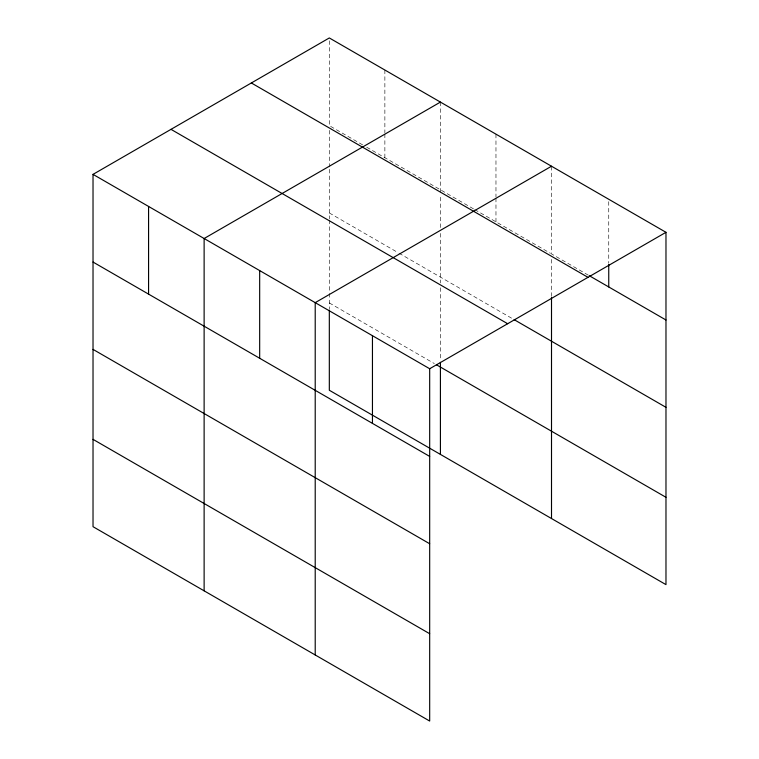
<?xml version="1.0" encoding="UTF-8"?>
<svg xmlns="http://www.w3.org/2000/svg" width="759" height="759" viewBox="0 0 759 759"><rect width="100%" height="100%" fill="white"/><g stroke="black" fill="none" stroke-linecap="round" stroke-linejoin="round"><path stroke-width="0.57" stroke-dasharray="3.79 2.85" d="M440.419 227.539L440.419 194.494M551.508 296.399L551.508 258.629M362.65 144.874L329.321 125.633L329.321 40.322M366.692 147.208L473.749 209.01M474.754 209.598L550.503 253.326M588.301 275.156L551.508 253.914L551.508 166.23M329.321 212.956L398.001 252.605M399.006 253.193L512.126 318.495M329.321 302.936L434.357 363.57M608.746 201.638L608.746 263.259M495.969 134.163L495.969 196.96M495.969 198.146L495.969 221.837M440.419 102.095L440.419 193.308M440.419 233.43L440.419 283.022M440.419 287.756L440.419 359.975M384.87 70.018L384.87 132.816M384.87 134.001L384.87 157.701M329.321 130.349L329.321 166.933M329.321 169.295L329.321 218.877M329.321 220.063L329.321 292.281M329.321 293.458L329.321 308.837"/><path stroke-width="1.14" d="M93.025 174.371L429.679 368.741L429.679 721.05L93.025 526.689L93.025 174.371L329.321 37.95L665.975 232.311L665.975 584.629L329.321 390.259L329.321 310.014M440.419 102.095L204.124 238.516L204.124 590.825M551.508 166.23L315.213 302.651L315.213 654.97M429.679 368.741L665.975 232.311M589.326 275.745L665.975 319.994M251.343 82.968L587.997 277.339M514.147 319.662L665.975 407.327M171.003 129.353L507.657 323.723M436.378 364.737L665.975 497.297M93.025 262.054L429.679 456.415M93.025 349.387L429.679 543.748M93.025 439.357L429.679 633.718M608.746 264.436L608.746 286.949M551.508 297.575L551.508 518.539M440.419 362.337L440.419 454.404M372.451 335.696L372.451 423.38M259.673 270.583L259.673 358.267M148.574 206.448L148.574 294.122"/></g></svg>
